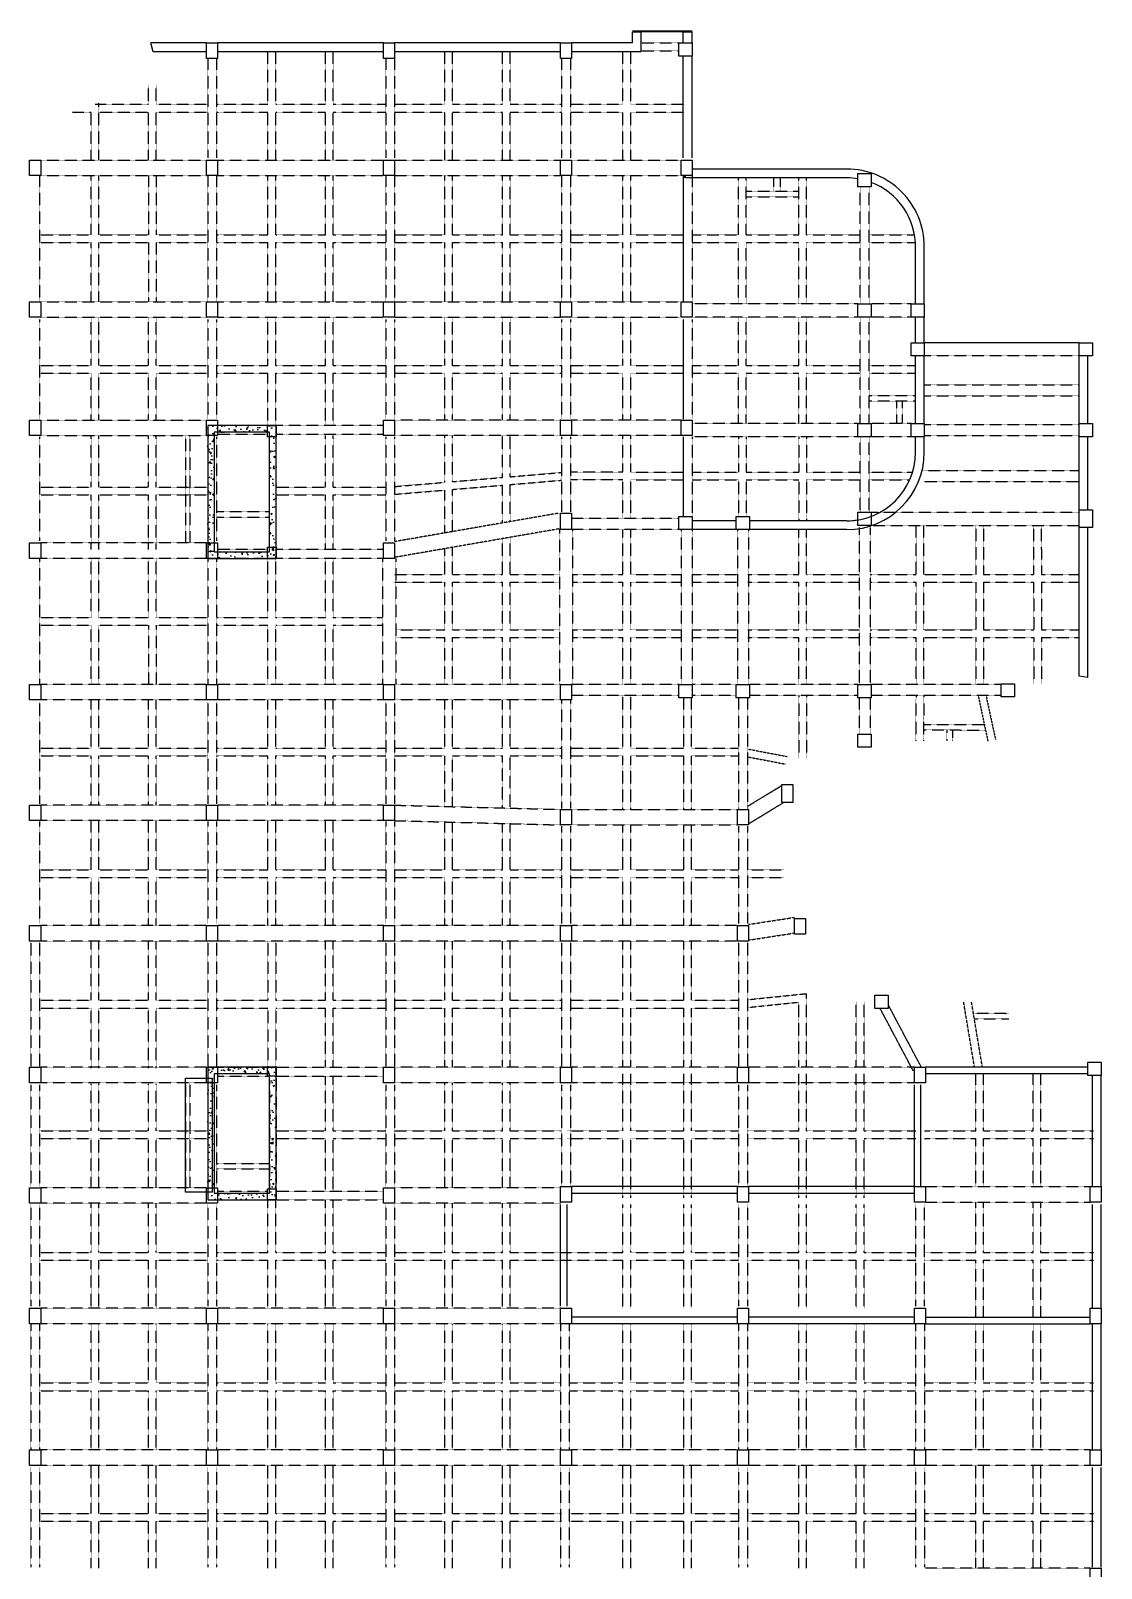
# Model space of a CAD drawing. Extents: x -1348811 to 123514, y -640545 to 749356.
# Drawn here: x -381011 to -332611, y -85009 to -15509 of the extents above; entities that cross this region are included whole.
import ezdxf

# ---------------------------------------------------------------- set-up
doc = ezdxf.new("R2010")
doc.units = 0
doc.header["$LTSCALE"] = 10
doc.header["$MEASUREMENT"] = 0
doc.linetypes.add('DASHED2', pattern=[0.375, 0.25, -0.125])
doc.linetypes.add('常规', pattern=[20, 10, 0, 10])
for name, color, linetype in [('BEAM', 4, 'DASHED2'), ('BEAM_CON', 4, 'CONTINUOUS'), ('BEAM_SE', 144, 'DASHED2'), ('COLU', 1, 'CONTINUOUS'), ('cx', 60, 'CONTINUOUS'), ('jlq', 1, 'CONTINUOUS'), ('WALL_HATCH', 9, 'CONTINUOUS')]:
    doc.layers.add(name, color=color, linetype=linetype)
doc.layers.add('RD-Line', color=2, linetype='常规', lineweight=0)
pattern_1 = [(50, (348699.9, 69814.5), (717.2602, -62.7521), [75, -825]), (355, (348699.9, 69814.5), (-138.7513, 752.1921), [60, -660]), (100.4514, (348759.65, 69809.3), (578.5094, 689.4395), [63.7402, -701.1421]), (46.1842, (348699.9, 70014.5), (1067.241, -165.519), [112.5, -1237.5]), (96.6356, (348788.8, 70000.7), (934.6627, 974.118), [95.6103, -1051.713]), (351.1842, (348699.9, 70014.5), (934.662, 974.1186), [90, -990]), (21, (348799.9, 69964.5), (596.90705, -402.6189), [75, -825]), (326, (348799.9, 69964.5), (243.3153, 725.15), [60, -660]), (71.4514, (348849.6, 69930.96), (840.2226, 322.5305), [63.7402, -701.1421]), (37.5, (348699.88, 69814.5), (12.15986, 332.89385), [0, -652, 0, -670, 0, -662.5]), (7.5, (348699.88, 69814.5), (263.06954, 394.4117), [0, -382, 0, -637, 0, -252.5]), (327.5, (348476.88, 69814.5), (533.82244, -22.55487), [0, -250, 0, -780, 0, -1035]), (317.5, (348376.9, 69814.5), (583.18617, 100.105), [0, -325, 0, -518, 0, -735])]

# ---------------------------------------------------------------- blocks, each defined once
blk = doc.blocks.new('A$C6F315E46')
at = {"layer": 'WALL_HATCH'}
h = blk.add_hatch(dxfattribs=at)
h.set_pattern_fill('AR-CONC', color=256, scale=100, style=0)
h.set_pattern_definition(pattern_1)
h.paths.add_polyline_path([(-8400, 188933), (-8400, 182933), (-5300, 182933), (-5300, 188933)])
h.paths.add_polyline_path([(-5600, 188633), (-5600, 183233), (-8100, 183233), (-8100, 188633)], flags=16)
h = blk.add_hatch(dxfattribs=at)
h.set_pattern_fill('AR-CONC', color=256, scale=100, style=0)
h.set_pattern_definition(pattern_1)
h.paths.add_polyline_path([(-5300, 159933), (-8400, 159933), (-8400, 153933), (-5300, 153933)])
h.paths.add_polyline_path([(-5600, 154233), (-8100, 154233), (-8100, 159633), (-5600, 159633)], flags=16)
at = {"layer": 'BEAM'}
for p, q in [((11150, 206233), (12900, 206233)), ((11150, 205883), (12900, 205883)), ((-8400, 205533), (-8400, 201033)), ((-8000, 205533), (-8000, 201033)), ((-350, 205533), (-350, 201033)), ((50, 205533), (50, 201033)), ((7600, 205533), (7600, 201033)), ((8000, 205533), (8000, 201033)), ((-15950, 200933), (-8450, 200933)), ((-7950, 200933), (-450, 200933)), ((50, 200933), (7550, 200933)), ((8050, 200933), (13000, 200933)), ((-16000, 200233), (-16000, 194533)), ((-15950, 200233), (-8450, 200233)), ((-8400, 200233), (-8400, 194533)), ((-8000, 200233), (-8000, 194533)), ((-7950, 200233), (-450, 200233)), ((-350, 200233), (-350, 194533)), ((50, 200233), (50, 194533)), ((50, 200233), (7550, 200233)), ((7600, 200233), (7600, 194533)), ((8000, 200233), (8000, 194533)), ((8050, 200233), (13000, 200233)), ((13500, 200233), (13500, 194533)), ((21100, 194433), (21100, 199733)), ((21500, 194433), (21500, 199733)), ((-15950, 194533), (-8450, 194533)), ((-7950, 194533), (-450, 194533)), ((50, 194533), (7550, 194533)), ((8050, 194533), (13000, 194533)), ((21000, 194433), (13500, 194433)), ((23400, 194433), (21600, 194433)), ((-16000, 193733), (-16000, 189233)), ((-15950, 193833), (-8450, 193833)), ((-8400, 193733), (-8400, 189233)), ((-8000, 193733), (-8000, 189233)), ((-7950, 193833), (-450, 193833)), ((-350, 193733), (-350, 189233)), ((50, 193833), (7550, 193833)), ((50, 193733), (50, 189233)), ((7600, 193733), (7600, 189233)), ((8000, 193733), (8000, 189233)), ((8050, 193833), (13000, 193833)), ((23400, 193833), (13500, 193833)), ((13500, 193733), (13500, 189233)), ((21100, 189033), (21100, 193833)), ((21500, 189033), (21500, 193833)), ((31000, 192083), (24000, 192083)), ((-15950, 189183), (-8450, 189183)), ((7550, 189183), (50, 189183)), ((13000, 189183), (8050, 189183)), ((-16000, 188433), (-16000, 183733)), ((-15950, 188483), (-8450, 188483)), ((-9400, 188483), (-9400, 183633)), ((-9200, 188483), (-9200, 183633)), ((-8400, 188433), (-8400, 183733)), ((-8000, 188433), (-8000, 183733)), ((-5700, 188933), (-7950, 188933)), ((-5700, 188533), (-7950, 188533)), ((-5600, 183433), (-5600, 188433)), ((-450, 188933), (-5300, 188933)), ((-450, 188533), (-5300, 188533)), ((-5300, 183433), (-5300, 188433)), ((-350, 188433), (-350, 183733)), ((7550, 188483), (50, 188483)), ((50, 188433), (50, 183733)), ((7600, 188433), (7600, 185033)), ((8000, 188433), (8000, 185033)), ((13000, 188483), (8050, 188483)), ((21000, 189033), (13500, 189033)), ((21000, 188433), (13500, 188433)), ((13500, 188433), (13500, 184833)), ((21100, 185026), (21100, 188433)), ((21500, 185026), (21500, 188433)), ((23400, 189033), (21600, 189033)), ((23400, 188433), (21600, 188433)), ((24000, 188983), (31000, 188983)), ((24000, 188483), (31000, 188483)), ((-5600, 185037), (-8000, 185037)), ((7490, 184978), (50, 183689)), ((21600, 185026), (31000, 185026)), ((-5600, 184787), (-8000, 184787)), ((7550, 184278), (80, 182983)), ((7500, 184270), (7500, 177233)), ((12900, 184733), (8050, 184733)), ((12900, 184233), (8050, 184233)), ((8100, 184233), (8100, 177233)), ((13000, 184233), (13000, 177233)), ((13500, 184233), (13500, 177233)), ((15550, 184233), (15550, 177233)), ((16050, 184233), (16050, 177233)), ((21050, 184326), (21050, 177233)), ((21489, 184426), (31000, 184426)), ((21550, 184326), (21550, 177233)), ((-8450, 183633), (-15950, 183633)), ((-16000, 182933), (-16000, 177233)), ((-8450, 182933), (-15950, 182933)), ((-8400, 182933), (-8400, 177233)), ((-8000, 182933), (-8000, 177233)), ((-5700, 183333), (-7950, 183333)), ((-5700, 182933), (-7950, 182933)), ((-450, 183333), (-5300, 183333)), ((-450, 182933), (-5300, 182933)), ((-500, 182933), (-500, 177233)), ((80, 182933), (50, 182933)), ((100, 182933), (100, 177233)), ((-8450, 177233), (-15950, 177233)), ((-450, 177233), (-7950, 177233)), ((7550, 177233), (50, 177233)), ((12900, 177233), (8050, 177233)), ((15500, 177233), (13500, 177233)), ((21000, 177233), (16100, 177233)), ((27476, 177233), (21600, 177233)), ((-8450, 176533), (-15950, 176533)), ((-450, 176533), (-7950, 176533)), ((7550, 176533), (50, 176533)), ((7600, 176533), (7600, 171633)), ((8000, 176533), (8000, 171633)), ((12900, 176733), (8050, 176733)), ((15500, 176733), (13500, 176733)), ((15600, 176633), (15600, 171633)), ((16000, 176633), (16000, 171633)), ((21000, 176733), (16100, 176733)), ((21050, 176633), (21050, 174994)), ((21550, 176633), (21550, 174994)), ((27476, 176733), (21600, 176733)), ((-16000, 176433), (-16000, 171833)), ((-8400, 176433), (-8400, 171833)), ((-8000, 176433), (-8000, 171833)), ((-350, 176433), (-350, 171833)), ((50, 176433), (50, 171833)), ((16000, 171723), (17559, 172669)), ((-8450, 171783), (-15950, 171783)), ((-450, 171783), (-7950, 171783)), ((50, 171777), (7550, 171584)), ((16050, 170934), (17648, 171904)), ((-16000, 171033), (-16000, 166433)), ((-8450, 171083), (-15950, 171083)), ((-8400, 171033), (-8400, 166433)), ((-8000, 171033), (-8000, 166433)), ((-450, 171083), (-7950, 171083)), ((-350, 171033), (-350, 166433)), ((50, 171077), (7545, 170883)), ((50, 171033), (50, 166433)), ((8050, 171583), (15550, 171583)), ((7600, 170833), (7600, 166433)), ((8000, 170833), (8000, 166433)), ((8050, 170883), (15550, 170883)), ((15600, 170833), (15600, 166433)), ((16000, 170833), (16000, 166433)), ((-8450, 166333), (-15950, 166333)), ((-450, 166333), (-7950, 166333)), ((7550, 166333), (50, 166333)), ((15550, 166333), (8050, 166333)), ((16050, 166387), (18133, 166706)), ((-16400, 165633), (-16400, 159933)), ((-16000, 165633), (-16000, 159933)), ((-8450, 165633), (-15950, 165633)), ((-8400, 165633), (-8400, 159933)), ((-8000, 165633), (-8000, 159933)), ((-450, 165633), (-7950, 165633)), ((-350, 165633), (-350, 159933)), ((7550, 165633), (50, 165633)), ((50, 165633), (50, 159933)), ((7600, 165633), (7600, 159933)), ((8000, 165633), (8000, 159933)), ((15550, 165633), (8050, 165633)), ((15600, 165633), (15600, 159933)), ((16000, 165633), (16000, 159933)), ((16050, 165679), (18133, 165998)), ((23867, 159933), (22370, 162752)), ((23500, 159772), (22006, 162584)), ((-8450, 159933), (-15950, 159933)), ((-7950, 159933), (-5700, 159933)), ((-5300, 159933), (-450, 159933)), ((7550, 159933), (50, 159933)), ((15550, 159933), (8050, 159933)), ((23550, 159933), (16050, 159933)), ((-8450, 159233), (-15950, 159233)), ((-9400, 159233), (-9400, 154483)), ((-9200, 159233), (-9200, 154483)), ((-7950, 159533), (-5700, 159533)), ((-5600, 159333), (-5600, 154433)), ((-5300, 159533), (-450, 159533)), ((-5300, 159433), (-5300, 154433)), ((7550, 159233), (50, 159233)), ((15550, 159233), (8050, 159233)), ((23550, 159233), (16050, 159233)), ((-16400, 159133), (-16400, 154533)), ((-16000, 159133), (-16000, 154533)), ((-8400, 159133), (-8400, 154533)), ((-8000, 159133), (-8000, 154533)), ((-350, 159133), (-350, 154533)), ((50, 159133), (50, 154533)), ((7600, 159133), (7600, 154533)), ((8000, 159133), (8000, 154533)), ((15600, 159133), (15600, 154533)), ((16000, 159133), (16000, 154533)), ((-8000, 155583), (-5600, 155583)), ((-8000, 155333), (-5600, 155333)), ((-8450, 154483), (-15950, 154483)), ((-7950, 154333), (-5700, 154333)), ((-5300, 154333), (-450, 154333)), ((7550, 154483), (50, 154483)), ((24050, 154533), (31500, 154533)), ((-16400, 153733), (-16400, 149133)), ((-16000, 153733), (-16000, 149133)), ((-8450, 153783), (-15950, 153783)), ((-8400, 153733), (-8400, 149133)), ((-8000, 153733), (-8000, 149133)), ((-7950, 153933), (-5700, 153933)), ((-5300, 153933), (-450, 153933)), ((-350, 153733), (-350, 149133)), ((7550, 153783), (50, 153783)), ((50, 153733), (50, 149133)), ((15600, 153733), (15600, 149133)), ((16000, 153733), (16000, 149133)), ((23612, 149133), (23610, 153733)), ((24012, 149133), (24010, 153733)), ((24050, 153833), (31500, 153833)), ((-8450, 149033), (-15950, 149033)), ((-450, 149033), (-7950, 149033)), ((7550, 149033), (50, 149033)), ((-16400, 148333), (-16400, 142633)), ((-16000, 148333), (-16000, 142633)), ((-8450, 148333), (-15950, 148333)), ((-8400, 148333), (-8400, 142633)), ((-8000, 148333), (-8000, 142633)), ((-450, 148333), (-7950, 148333)), ((-350, 148333), (-350, 142633)), ((7550, 148333), (50, 148333)), ((50, 148333), (50, 142633)), ((7550, 148333), (7550, 142633)), ((7950, 148333), (7950, 142633)), ((15600, 148333), (15600, 142633)), ((16000, 148333), (16000, 142633)), ((23609, 148333), (23607, 142633)), ((24009, 148333), (24007, 142633)), ((-8450, 142633), (-15950, 142633)), ((-450, 142633), (-7950, 142633)), ((7550, 142633), (50, 142633)), ((15550, 142633), (8050, 142633)), ((23550, 142633), (16050, 142633)), ((31500, 142633), (24050, 142633)), ((-16400, 141833), (-16400, 137333)), ((-16000, 141833), (-16000, 137333)), ((-8450, 141933), (-15950, 141933)), ((-8400, 141833), (-8400, 137333)), ((-8000, 141833), (-8000, 137333)), ((-450, 141933), (-7950, 141933)), ((-350, 141833), (-350, 137333)), ((7550, 141933), (50, 141933)), ((50, 141833), (50, 137333)), ((7550, 141833), (7550, 137333)), ((7950, 141833), (7950, 137333)), ((15550, 141933), (8050, 141933)), ((15600, 141833), (15600, 137333)), ((16000, 141833), (16000, 137333)), ((23550, 141933), (16050, 141933)), ((23607, 141833), (23606, 137333)), ((24007, 141833), (24006, 137333)), ((31500, 141933), (24050, 141933)), ((31500, 137283), (24050, 137283))]:
    blk.add_line(p, q, dxfattribs=at)
at = {"layer": 'BEAM_CON', "linetype": 'Continuous'}
for p, q in [((13100, 200233), (13100, 194533)), ((13100, 193733), (13100, 189233)), ((31000, 192683), (24000, 192683)), ((13100, 188433), (13100, 184833))]:
    blk.add_line(p, q, dxfattribs=at)
at = {"layer": 'BEAM_SE'}
for p, q in [((-5675, 203458), (-5675, 205883)), ((-5325, 203458), (-5325, 205883)), ((-3075, 203458), (-3075, 205883)), ((-2725, 203458), (-2725, 205883)), ((2325, 203458), (2325, 205883)), ((2675, 203458), (2675, 205883)), ((4925, 203458), (4925, 205883)), ((5275, 203458), (5275, 205883)), ((10375, 203458), (10375, 205883)), ((10725, 203458), (10725, 205883)), ((-11075, 203458), (-11075, 204329)), ((-10725, 203458), (-10725, 204329)), ((-14516, 203108), (-13675, 203108)), ((-13675, 200933), (-13675, 203108)), ((-13480, 203458), (-11075, 203458)), ((-13325, 200933), (-13325, 203511)), ((-13325, 203108), (-11075, 203108)), ((-11075, 200933), (-11075, 203108)), ((-10725, 203458), (-8400, 203458)), ((-10725, 203108), (-8400, 203108)), ((-10725, 200933), (-10725, 203108)), ((-8000, 203458), (-5675, 203458)), ((-8000, 203108), (-5675, 203108)), ((-5675, 200933), (-5675, 203108)), ((-5325, 203458), (-3075, 203458)), ((-5325, 203108), (-3075, 203108)), ((-5325, 200933), (-5325, 203108)), ((-3075, 200933), (-3075, 203108)), ((-2725, 203458), (-350, 203458)), ((-2725, 203108), (-350, 203108)), ((-2725, 200933), (-2725, 203108)), ((50, 203458), (2325, 203458)), ((50, 203108), (2325, 203108)), ((2325, 200933), (2325, 203108)), ((2675, 203458), (4925, 203458)), ((2675, 203108), (4925, 203108)), ((2675, 200933), (2675, 203108)), ((4925, 200933), (4925, 203108)), ((5275, 203458), (7600, 203458)), ((5275, 203108), (7600, 203108)), ((5275, 200933), (5275, 203108)), ((8000, 203458), (10375, 203458)), ((8000, 203108), (10375, 203108)), ((10375, 200933), (10375, 203108)), ((10725, 203458), (13150, 203458)), ((10725, 203108), (13150, 203108)), ((10725, 200933), (10725, 203108)), ((-13675, 197558), (-13675, 200233)), ((-13325, 197558), (-13325, 200233)), ((-11075, 200233), (-11075, 197558)), ((-10725, 200233), (-10725, 197558)), ((-5675, 197558), (-5675, 200233)), ((-5325, 197558), (-5325, 200233)), ((-3075, 197558), (-3075, 200233)), ((-2725, 197558), (-2725, 200233)), ((2325, 197558), (2325, 200233)), ((2675, 197558), (2675, 200233)), ((4925, 197558), (4925, 200233)), ((5275, 197558), (5275, 200233)), ((10375, 197558), (10375, 200233)), ((10725, 197558), (10725, 200233)), ((15602, 197558), (15602, 200133)), ((15952, 197558), (15952, 200133)), ((15952, 199533), (18325, 199533)), ((17202, 199533), (17202, 200133)), ((17502, 199533), (17502, 200133)), ((18325, 197558), (18325, 200133)), ((18675, 197558), (18675, 200133)), ((15952, 199283), (18325, 199283)), ((-16000, 197558), (-13675, 197558)), ((-13325, 197558), (-11075, 197558)), ((-10725, 197558), (-8400, 197558)), ((-8000, 197558), (-5675, 197558)), ((-5325, 197558), (-3075, 197558)), ((-2725, 197558), (-350, 197558)), ((50, 197558), (2325, 197558)), ((2675, 197558), (4925, 197558)), ((5275, 197558), (7600, 197558)), ((8000, 197558), (10375, 197558)), ((10725, 197558), (13100, 197558)), ((13500, 197558), (15602, 197558)), ((15952, 197558), (18325, 197558)), ((18675, 197558), (21100, 197558)), ((21500, 197558), (23555, 197558)), ((-16000, 197208), (-13675, 197208)), ((-13675, 194533), (-13675, 197208)), ((-13325, 197208), (-11075, 197208)), ((-13325, 194533), (-13325, 197208)), ((-11075, 197208), (-11075, 194533)), ((-10725, 197208), (-10725, 194533)), ((-10725, 197208), (-8400, 197208)), ((-8000, 197208), (-5675, 197208)), ((-5675, 194533), (-5675, 197208)), ((-5325, 197208), (-3075, 197208)), ((-5325, 194533), (-5325, 197208)), ((-3075, 194533), (-3075, 197208)), ((-2725, 197208), (-350, 197208)), ((-2725, 194533), (-2725, 197208)), ((50, 197208), (2325, 197208)), ((2325, 194533), (2325, 197208)), ((2675, 197208), (4925, 197208)), ((2675, 194533), (2675, 197208)), ((4925, 194533), (4925, 197208)), ((5275, 197208), (7600, 197208)), ((5275, 194533), (5275, 197208)), ((8000, 197208), (10375, 197208)), ((10375, 194533), (10375, 197208)), ((10725, 197208), (13100, 197208)), ((10725, 194533), (10725, 197208)), ((13500, 197208), (15602, 197208)), ((15602, 194433), (15602, 197208)), ((15952, 197208), (18325, 197208)), ((15952, 194433), (15952, 197208)), ((18325, 194433), (18325, 197208)), ((18675, 197208), (21100, 197208)), ((18675, 194433), (18675, 197208)), ((21500, 197208), (23595, 197208)), ((-13675, 191658), (-13675, 193833)), ((-13325, 191658), (-13325, 193833)), ((-11075, 191658), (-11075, 193833)), ((-10725, 191658), (-10725, 193833)), ((-5675, 191658), (-5675, 193833)), ((-5325, 191658), (-5325, 193833)), ((-3075, 191658), (-3075, 193833)), ((-2725, 191658), (-2725, 193833)), ((2325, 191658), (2325, 193833)), ((2675, 191658), (2675, 193833)), ((4925, 191658), (4925, 193833)), ((5275, 191658), (5275, 193833)), ((10375, 191658), (10375, 193833)), ((10725, 191658), (10725, 193833)), ((15602, 191658), (15602, 193833)), ((15952, 191658), (15952, 193833)), ((18325, 191658), (18325, 193833)), ((18675, 191658), (18675, 193833)), ((-16000, 191658), (-13675, 191658)), ((-16000, 191308), (-13675, 191308)), ((-13675, 189183), (-13675, 191308)), ((-13325, 191658), (-11075, 191658)), ((-13325, 189183), (-13325, 191308)), ((-13325, 191308), (-11075, 191308)), ((-11075, 189183), (-11075, 191308)), ((-10725, 191658), (-8400, 191658)), ((-10725, 191308), (-8400, 191308)), ((-10725, 189183), (-10725, 191308)), ((-8000, 191658), (-5675, 191658)), ((-8000, 191308), (-5675, 191308)), ((-5675, 188933), (-5675, 191308)), ((-5325, 191658), (-3075, 191658)), ((-5325, 191308), (-3075, 191308)), ((-5325, 188933), (-5325, 191308)), ((-3075, 188933), (-3075, 191308)), ((-2725, 191658), (-350, 191658)), ((-2725, 191308), (-350, 191308)), ((-2725, 188933), (-2725, 191308)), ((50, 191658), (2325, 191658)), ((50, 191308), (2325, 191308)), ((2325, 189183), (2325, 191308)), ((2675, 191658), (4925, 191658)), ((2675, 191308), (4925, 191308)), ((2675, 189183), (2675, 191308)), ((4925, 189183), (4925, 191308)), ((5275, 191658), (7600, 191658)), ((5275, 191308), (7600, 191308)), ((5275, 189183), (5275, 191308)), ((8000, 191658), (10375, 191658)), ((8000, 191308), (10375, 191308)), ((10375, 189183), (10375, 191308)), ((10725, 191658), (13100, 191658)), ((10725, 191308), (13100, 191308)), ((10725, 189183), (10725, 191308)), ((13500, 191658), (15602, 191658)), ((13500, 191308), (15602, 191308)), ((15602, 189033), (15602, 191308)), ((15952, 191658), (18325, 191658)), ((15952, 191308), (18325, 191308)), ((15952, 189033), (15952, 191308)), ((18325, 189033), (18325, 191308)), ((18675, 191658), (21100, 191658)), ((18675, 191308), (21100, 191308)), ((18675, 189033), (18675, 191308)), ((21500, 191658), (23600, 191658)), ((21500, 191308), (23600, 191308)), ((24000, 190783), (31000, 190783)), ((23600, 190283), (21500, 190283)), ((23600, 190033), (21500, 190033)), ((22750, 190033), (22750, 189033)), ((23000, 190033), (23000, 189033)), ((24000, 190283), (31000, 190283)), ((-13675, 186158), (-13675, 188483)), ((-13325, 186158), (-13325, 188483)), ((-11075, 186158), (-11075, 188483)), ((-10725, 186158), (-10725, 188483)), ((-3075, 186158), (-3075, 188483)), ((-2725, 186158), (-2725, 188483)), ((2325, 186372), (2325, 188483)), ((2675, 186402), (2675, 188483)), ((4925, 186591), (4925, 188483)), ((5275, 186621), (5275, 188483)), ((10375, 186833), (10375, 188483)), ((10725, 186833), (10725, 188483)), ((15602, 188433), (15602, 186833)), ((15952, 188433), (15952, 186833)), ((18325, 188433), (18325, 186833)), ((18675, 188433), (18675, 186833)), ((50, 186180), (2325, 186372)), ((2675, 186402), (4925, 186591)), ((5275, 186621), (7600, 186817)), ((5275, 186270), (7600, 186466)), ((5275, 184594), (5275, 186270)), ((10375, 186833), (8000, 186833)), ((10375, 186483), (8000, 186483)), ((10375, 184733), (10375, 186483)), ((10725, 186833), (13100, 186833)), ((10725, 186483), (13100, 186483)), ((10725, 184733), (10725, 186483)), ((13500, 186833), (15602, 186833)), ((13500, 186483), (15602, 186483)), ((15602, 186483), (15602, 184833)), ((15952, 186833), (18325, 186833)), ((15952, 186483), (18325, 186483)), ((15952, 186483), (15952, 184833)), ((18325, 186483), (18325, 184633)), ((18675, 186833), (21100, 186833)), ((18675, 186483), (18675, 184633)), ((18675, 186483), (21100, 186483)), ((21500, 186833), (23466, 186833)), ((21500, 186483), (23337, 186483)), ((23882, 186908), (31000, 186908)), ((23975, 186408), (31000, 186408)), ((-16000, 186158), (-13675, 186158)), ((-16000, 185808), (-13675, 185808)), ((-13675, 183333), (-13675, 185808)), ((-13325, 186158), (-11075, 186158)), ((-13325, 183333), (-13325, 185808)), ((-13325, 185808), (-11075, 185808)), ((-11075, 183333), (-11075, 185808)), ((-10725, 186158), (-8400, 186158)), ((-10725, 185808), (-8400, 185808)), ((-10725, 183333), (-10725, 185808)), ((-5300, 186158), (-3075, 186158)), ((-5300, 185808), (-3075, 185808)), ((-3075, 183333), (-3075, 185808)), ((-2725, 186158), (-350, 186158)), ((-2725, 185808), (-350, 185808)), ((-2725, 183333), (-2725, 185808)), ((50, 185829), (2325, 186021)), ((2325, 184083), (2325, 186021)), ((2675, 186050), (4925, 186240)), ((2675, 184144), (2675, 186050)), ((4925, 184534), (4925, 186240)), ((10375, 182208), (10375, 184233)), ((10725, 182208), (10725, 184233)), ((18325, 182208), (18325, 184233)), ((18675, 182208), (18675, 184233)), ((23625, 182208), (23625, 184426)), ((23975, 182208), (23975, 184426)), ((26325, 184426), (26325, 182208)), ((26675, 184426), (26675, 182208)), ((28939, 184426), (28943, 182208)), ((29289, 184426), (29293, 182208)), ((4925, 182208), (4925, 183823)), ((5275, 182208), (5275, 183884)), ((-13675, 180258), (-13675, 182933)), ((-13325, 180258), (-13325, 182933)), ((-11075, 180258), (-11075, 182933)), ((-10725, 180258), (-10725, 182933)), ((-5675, 180258), (-5675, 182983)), ((-5325, 180258), (-5325, 182983)), ((-3075, 180258), (-3075, 182933)), ((-2725, 180258), (-2725, 182933)), ((2325, 182208), (2325, 183373)), ((2675, 182208), (2675, 183433)), ((50, 182208), (2325, 182208)), ((2675, 182208), (4925, 182208)), ((5275, 182208), (7500, 182208)), ((8100, 182208), (10375, 182208)), ((10725, 182208), (13000, 182208)), ((13500, 182208), (15527, 182208)), ((16027, 182208), (18325, 182208)), ((18675, 182208), (21050, 182208)), ((21550, 182208), (23625, 182208)), ((23975, 182208), (26325, 182208)), ((26675, 182208), (28943, 182208)), ((29293, 182208), (31000, 182208)), ((50, 181858), (2325, 181858)), ((2325, 179708), (2325, 181858)), ((2675, 181858), (4925, 181858)), ((2675, 179708), (2675, 181858)), ((4925, 179708), (4925, 181858)), ((5275, 181858), (7500, 181858)), ((5275, 179708), (5275, 181858)), ((8100, 181858), (10375, 181858)), ((10375, 179708), (10375, 181858)), ((10725, 181858), (13000, 181858)), ((10725, 179708), (10725, 181858)), ((13500, 181858), (15527, 181858)), ((16027, 181858), (18325, 181858)), ((18325, 179708), (18325, 181858)), ((18675, 181858), (21050, 181858)), ((18675, 179708), (18675, 181858)), ((21550, 181858), (23625, 181858)), ((23625, 179708), (23625, 181858)), ((23975, 181858), (26325, 181858)), ((23975, 179708), (23975, 181858)), ((26325, 181858), (26325, 179708)), ((26675, 181858), (28943, 181858)), ((26675, 181858), (26675, 179708)), ((28943, 181858), (28947, 179708)), ((29293, 181858), (31000, 181858)), ((29293, 181858), (29297, 179708)), ((-16000, 180258), (-13675, 180258)), ((-13325, 180258), (-11075, 180258)), ((-10725, 180258), (-8400, 180258)), ((-8000, 180258), (-5675, 180258)), ((-5325, 180258), (-3075, 180258)), ((-2725, 180258), (-500, 180258)), ((-16000, 179908), (-13675, 179908)), ((-13675, 177233), (-13675, 179908)), ((-13325, 177233), (-13325, 179908)), ((-13325, 179908), (-11075, 179908)), ((-11075, 179908), (-11075, 177233)), ((-10725, 179908), (-8400, 179908)), ((-10725, 179908), (-10725, 177233)), ((-8000, 179908), (-5675, 179908)), ((-5675, 177233), (-5675, 179908)), ((-5325, 179908), (-3075, 179908)), ((-5325, 177233), (-5325, 179908)), ((-3075, 177233), (-3075, 179908)), ((-2725, 179908), (-500, 179908)), ((-2725, 177233), (-2725, 179908)), ((100, 179708), (2325, 179708)), ((100, 179358), (2325, 179358)), ((2325, 177233), (2325, 179358)), ((2675, 179708), (4925, 179708)), ((2675, 179358), (4925, 179358)), ((2675, 177233), (2675, 179358)), ((4925, 177233), (4925, 179358)), ((5275, 179708), (7500, 179708)), ((5275, 179358), (7500, 179358)), ((5275, 177233), (5275, 179358)), ((8100, 179708), (10375, 179708)), ((8100, 179358), (10375, 179358)), ((10375, 177233), (10375, 179358)), ((10725, 179708), (13000, 179708)), ((10725, 179358), (13000, 179358)), ((10725, 177233), (10725, 179358)), ((13500, 179708), (15527, 179708)), ((13500, 179358), (15527, 179358)), ((16027, 179708), (18325, 179708)), ((16027, 179358), (18325, 179358)), ((18325, 177233), (18325, 179358)), ((18675, 179708), (21050, 179708)), ((18675, 179358), (21050, 179358)), ((18675, 177233), (18675, 179358)), ((21550, 179708), (23625, 179708)), ((21550, 179358), (23625, 179358)), ((23625, 177233), (23625, 179358)), ((23975, 179708), (26325, 179708)), ((23975, 179358), (26325, 179358)), ((23975, 177233), (23975, 179358)), ((26325, 179358), (26325, 177233)), ((26675, 179708), (28947, 179708)), ((26675, 179358), (26675, 177233)), ((26675, 179358), (28948, 179358)), ((28948, 179358), (28951, 177261)), ((29297, 179708), (31000, 179708)), ((29298, 179358), (29301, 177262)), ((29298, 179358), (31000, 179358)), ((-13675, 174358), (-13675, 176533)), ((-13325, 174358), (-13325, 176533)), ((-11075, 174358), (-11075, 176533)), ((-10725, 174358), (-10725, 176533)), ((-5675, 174358), (-5675, 176533)), ((-5325, 174358), (-5325, 176533)), ((-3075, 174358), (-3075, 176533)), ((-2725, 174358), (-2725, 176533)), ((2325, 174358), (2325, 176533)), ((2675, 174358), (2675, 176533)), ((4925, 174358), (4925, 176533)), ((5275, 174358), (5275, 176533)), ((10375, 174358), (10375, 176733)), ((10725, 174358), (10725, 176733)), ((13125, 174358), (13125, 176633)), ((13475, 174358), (13475, 176633)), ((18325, 176733), (18325, 173903)), ((18675, 176733), (18675, 173902)), ((23625, 176733), (23617, 174683)), ((23975, 176733), (23967, 174681)), ((26432, 176733), (26876, 174670)), ((26790, 176733), (27218, 174744)), ((23969, 175181), (26768, 175171)), ((23970, 175431), (26715, 175421)), ((25018, 175177), (25017, 174678)), ((25268, 175176), (25267, 174677)), ((-16000, 174358), (-13675, 174358)), ((-16000, 174008), (-13675, 174008)), ((-13675, 171783), (-13675, 174008)), ((-13325, 174358), (-11075, 174358)), ((-13325, 174008), (-11075, 174008)), ((-13325, 171783), (-13325, 174008)), ((-11075, 171783), (-11075, 174008)), ((-10725, 174358), (-8400, 174358)), ((-10725, 174008), (-8400, 174008)), ((-10725, 171783), (-10725, 174008)), ((-8000, 174358), (-5675, 174358)), ((-8000, 174008), (-5675, 174008)), ((-5675, 171783), (-5675, 174008)), ((-5325, 174358), (-3075, 174358)), ((-5325, 174008), (-3075, 174008)), ((-5325, 171783), (-5325, 174008)), ((-3075, 171783), (-3075, 174008)), ((-2725, 174358), (-350, 174358)), ((-2725, 174008), (-350, 174008)), ((-2725, 171783), (-2725, 174008)), ((50, 174358), (2325, 174358)), ((50, 174008), (2325, 174008)), ((2325, 171718), (2325, 174008)), ((2675, 174358), (4925, 174358)), ((2675, 174008), (4925, 174008)), ((2675, 171709), (2675, 174008)), ((4925, 171651), (4925, 174008)), ((5275, 174358), (7600, 174358)), ((5275, 174008), (7600, 174008)), ((5275, 171642), (5275, 174008)), ((8000, 174358), (10375, 174358)), ((8000, 174008), (10375, 174008)), ((10375, 171583), (10375, 174008)), ((10725, 174358), (13125, 174358)), ((10725, 174008), (13125, 174008)), ((10725, 171583), (10725, 174008)), ((13125, 171583), (13125, 174008)), ((13475, 174358), (15577, 174358)), ((13475, 174008), (15577, 174008)), ((13475, 171583), (13475, 174008)), ((16000, 174319), (17796, 173977)), ((16000, 173963), (17730, 173634)), ((-13675, 168858), (-13675, 171083)), ((-13325, 168858), (-13325, 171083)), ((-11075, 168858), (-11075, 171083)), ((-10725, 168858), (-10725, 171083)), ((-5675, 168858), (-5675, 171083)), ((-5325, 168858), (-5325, 171083)), ((-3075, 168858), (-3075, 171083)), ((-2725, 168858), (-2725, 171083)), ((2325, 168858), (2325, 171018)), ((2675, 168858), (2675, 171009)), ((4925, 168858), (4925, 170951)), ((5275, 168858), (5275, 170942)), ((10375, 168858), (10375, 170883)), ((10725, 168858), (10725, 170883)), ((13125, 168858), (13125, 170883)), ((13475, 168858), (13475, 170883)), ((-16000, 168858), (-13675, 168858)), ((-16000, 168508), (-13675, 168508)), ((-13675, 166333), (-13675, 168508)), ((-13325, 168858), (-11075, 168858)), ((-13325, 168508), (-11075, 168508)), ((-13325, 166333), (-13325, 168508)), ((-11075, 166333), (-11075, 168508)), ((-10725, 168858), (-8400, 168858)), ((-10725, 168508), (-8400, 168508)), ((-10725, 166333), (-10725, 168508)), ((-8000, 168858), (-5675, 168858)), ((-8000, 168508), (-5675, 168508)), ((-5675, 166333), (-5675, 168508)), ((-5325, 168858), (-3075, 168858)), ((-5325, 168508), (-3075, 168508)), ((-5325, 166333), (-5325, 168508)), ((-3075, 166333), (-3075, 168508)), ((-2725, 168858), (-350, 168858)), ((-2725, 168508), (-350, 168508)), ((-2725, 166333), (-2725, 168508)), ((50, 168858), (2325, 168858)), ((50, 168508), (2325, 168508)), ((2325, 166333), (2325, 168508)), ((2675, 168858), (4925, 168858)), ((2675, 168508), (4925, 168508)), ((2675, 166333), (2675, 168508)), ((4925, 166333), (4925, 168508)), ((5275, 168858), (7600, 168858)), ((5275, 168508), (7600, 168508)), ((5275, 166333), (5275, 168508)), ((8000, 168858), (10375, 168858)), ((8000, 168508), (10375, 168508)), ((10375, 166333), (10375, 168508)), ((10725, 168858), (13125, 168858)), ((10725, 168508), (13125, 168508)), ((10725, 166333), (10725, 168508)), ((13125, 166333), (13125, 168508)), ((13475, 168858), (15577, 168858)), ((13475, 168508), (15577, 168508)), ((13475, 166333), (13475, 168508)), ((15977, 168858), (17643, 168858)), ((15977, 168508), (17643, 168508)), ((-13675, 162958), (-13675, 165633)), ((-13325, 162958), (-13325, 165633)), ((-11075, 162958), (-11075, 165633)), ((-10725, 162958), (-10725, 165633)), ((-5675, 165633), (-5675, 162958)), ((-5325, 165633), (-5325, 162958)), ((-3075, 162958), (-3075, 165633)), ((-2725, 162958), (-2725, 165633)), ((2325, 162958), (2325, 165633)), ((2675, 162958), (2675, 165633)), ((4925, 162958), (4925, 165633)), ((5275, 162958), (5275, 165633)), ((10375, 162958), (10375, 165633)), ((10725, 162958), (10725, 165633)), ((13125, 162958), (13125, 165633)), ((13475, 162958), (13475, 165633)), ((-16000, 162958), (-13675, 162958)), ((-13325, 162958), (-11075, 162958)), ((-10725, 162958), (-8400, 162958)), ((-8000, 162958), (-5675, 162958)), ((-5325, 162958), (-3075, 162958)), ((-2725, 162958), (-350, 162958)), ((50, 162958), (2325, 162958)), ((2675, 162958), (4925, 162958)), ((5275, 162958), (7600, 162958)), ((8000, 162958), (10375, 162958)), ((10725, 162958), (13125, 162958)), ((13475, 162958), (15600, 162958)), ((16000, 162983), (18675, 163261)), ((16000, 162631), (18325, 162872)), ((18325, 159933), (18325, 162872)), ((18675, 159933), (18675, 163261)), ((20925, 159933), (20925, 162892)), ((21275, 159933), (21275, 162892)), ((26270, 159933), (25780, 162874)), ((26625, 159933), (26135, 162873)), ((-16000, 162608), (-13675, 162608)), ((-13675, 159883), (-13675, 162608)), ((-13325, 162608), (-11075, 162608)), ((-13325, 159883), (-13325, 162608)), ((-11075, 159883), (-11075, 162608)), ((-10725, 162608), (-8400, 162608)), ((-10725, 159883), (-10725, 162608)), ((-8000, 162608), (-5675, 162608)), ((-5675, 162608), (-5675, 159883)), ((-5325, 162608), (-5325, 159883)), ((-5325, 162608), (-3075, 162608)), ((-3075, 159933), (-3075, 162608)), ((-2725, 162608), (-350, 162608)), ((-2725, 159933), (-2725, 162608)), ((50, 162608), (2325, 162608)), ((2325, 159933), (2325, 162608)), ((2675, 162608), (4925, 162608)), ((2675, 159933), (2675, 162608)), ((4925, 159933), (4925, 162608)), ((5275, 162608), (7600, 162608)), ((5275, 159933), (5275, 162608)), ((8000, 162608), (10375, 162608)), ((10375, 159933), (10375, 162608)), ((10725, 162608), (13125, 162608)), ((10725, 159933), (10725, 162608)), ((13125, 159933), (13125, 162608)), ((13475, 162608), (15600, 162608)), ((13475, 159933), (13475, 162608)), ((26221, 162373), (27819, 162367)), ((26260, 162123), (27818, 162117)), ((-13675, 157058), (-13675, 159183)), ((-13325, 157058), (-13325, 159183)), ((-11075, 157058), (-11075, 159183)), ((-10725, 157058), (-10725, 159183)), ((-3075, 157058), (-3075, 159533)), ((-2725, 157058), (-2725, 159533)), ((2325, 157058), (2325, 159233)), ((2675, 157058), (2675, 159233)), ((4925, 157058), (4925, 159233)), ((5275, 157058), (5275, 159233)), ((10375, 157058), (10375, 159633)), ((10725, 157058), (10725, 159633)), ((13125, 157058), (13125, 159633)), ((13475, 157058), (13475, 159633)), ((18325, 157058), (18325, 159633)), ((18675, 157058), (18675, 159633)), ((20925, 157058), (20925, 159633)), ((21275, 157058), (21275, 159633)), ((26330, 159576), (26320, 159633)), ((26325, 157058), (26325, 159633)), ((26675, 157058), (26675, 159633)), ((28925, 157058), (28925, 159633)), ((29275, 157058), (29275, 159633)), ((-16000, 157058), (-13675, 157058)), ((-16000, 156708), (-13675, 156708)), ((-13675, 154483), (-13675, 156708)), ((-13325, 157058), (-11075, 157058)), ((-13325, 156708), (-11075, 156708)), ((-13325, 154483), (-13325, 156708)), ((-11075, 154483), (-11075, 156708)), ((-10725, 157058), (-8400, 157058)), ((-10725, 156708), (-8400, 156708)), ((-10725, 154483), (-10725, 156708)), ((-5300, 157058), (-3075, 157058)), ((-5300, 156708), (-3075, 156708)), ((-3075, 154333), (-3075, 156708)), ((-2725, 157058), (-350, 157058)), ((-2725, 156708), (-350, 156708)), ((-2725, 154333), (-2725, 156708)), ((50, 157058), (2325, 157058)), ((50, 156708), (2325, 156708)), ((2325, 154483), (2325, 156708)), ((2675, 157058), (4925, 157058)), ((2675, 156708), (4925, 156708)), ((2675, 154483), (2675, 156708)), ((4925, 154483), (4925, 156708)), ((5275, 157058), (7550, 157058)), ((5275, 156708), (7550, 156708)), ((5275, 154483), (5275, 156708)), ((7850, 157058), (10375, 157058)), ((7850, 156708), (10375, 156708)), ((10375, 154033), (10375, 156708)), ((10725, 157058), (13125, 157058)), ((10725, 156708), (13125, 156708)), ((10725, 154033), (10725, 156708)), ((13125, 154033), (13125, 156708)), ((13475, 157058), (15577, 157058)), ((13475, 156708), (15577, 156708)), ((13475, 154033), (13475, 156708)), ((16000, 157058), (18325, 157058)), ((16000, 156708), (18325, 156708)), ((18325, 154033), (18325, 156708)), ((18675, 157058), (20925, 157058)), ((18675, 156708), (20925, 156708)), ((18675, 154033), (18675, 156708)), ((20925, 154033), (20925, 156708)), ((21275, 157058), (23611, 157058)), ((21275, 156708), (23611, 156708)), ((21275, 154033), (21275, 156708)), ((24011, 157058), (26325, 157058)), ((24011, 156708), (26325, 156708)), ((26325, 154533), (26325, 156708)), ((26675, 157058), (28925, 157058)), ((26675, 154533), (26675, 156708)), ((26675, 156708), (28925, 156708)), ((28925, 154533), (28925, 156708)), ((29275, 157058), (31650, 157058)), ((29275, 156708), (31650, 156708)), ((29275, 154533), (29275, 156708)), ((-13675, 151558), (-13675, 153783)), ((-13325, 151558), (-13325, 153783)), ((-11075, 151558), (-11075, 153783)), ((-10725, 151558), (-10725, 153783)), ((-5675, 151558), (-5675, 153933)), ((-5325, 151558), (-5325, 153933)), ((-3075, 151558), (-3075, 153933)), ((-2725, 151558), (-2725, 153933)), ((2325, 151558), (2325, 153783)), ((2675, 151558), (2675, 153783)), ((4925, 151558), (4925, 153783)), ((5275, 151558), (5275, 153783)), ((10375, 151558), (10375, 153733)), ((10725, 151558), (10725, 153733)), ((13125, 151558), (13125, 153733)), ((13475, 151558), (13475, 153733)), ((18325, 151558), (18325, 153733)), ((18675, 151558), (18675, 153733)), ((20925, 151558), (20925, 153733)), ((21275, 151558), (21275, 153733)), ((26325, 151558), (26325, 153833)), ((26675, 151558), (26675, 153833)), ((28925, 151558), (28925, 153833)), ((29275, 151558), (29275, 153833)), ((-16000, 151558), (-13675, 151558)), ((-13325, 151558), (-11075, 151558)), ((-10725, 151558), (-8400, 151558)), ((-8000, 151558), (-5675, 151558)), ((-5325, 151558), (-3075, 151558)), ((-2725, 151558), (-350, 151558)), ((50, 151558), (2325, 151558)), ((2675, 151558), (4925, 151558)), ((5275, 151558), (10375, 151558)), ((10725, 151558), (13125, 151558)), ((13475, 151558), (15577, 151558)), ((15977, 151558), (18325, 151558)), ((18675, 151558), (20925, 151558)), ((21275, 151558), (23611, 151558)), ((24010, 151558), (26325, 151558)), ((26675, 151558), (28925, 151558)), ((29275, 151558), (31650, 151558)), ((-16000, 151208), (-13675, 151208)), ((-13675, 149033), (-13675, 151208)), ((-13325, 151208), (-11075, 151208)), ((-13325, 149033), (-13325, 151208)), ((-11075, 149033), (-11075, 151208)), ((-10725, 151208), (-8400, 151208)), ((-10725, 149033), (-10725, 151208)), ((-8000, 151208), (-5675, 151208)), ((-5675, 149033), (-5675, 151208)), ((-5325, 151208), (-3075, 151208)), ((-5325, 149033), (-5325, 151208)), ((-3075, 149033), (-3075, 151208)), ((-2725, 151208), (-350, 151208)), ((-2725, 149033), (-2725, 151208)), ((50, 151208), (2325, 151208)), ((2325, 149033), (2325, 151208)), ((2675, 151208), (4925, 151208)), ((2675, 149033), (2675, 151208)), ((4925, 149033), (4925, 151208)), ((5275, 151208), (10375, 151208)), ((5275, 149033), (5275, 151208)), ((10375, 149033), (10375, 151208)), ((10725, 151208), (13125, 151208)), ((10725, 149033), (10725, 151208)), ((13125, 149033), (13125, 151208)), ((13475, 151208), (15577, 151208)), ((13475, 149033), (13475, 151208)), ((15977, 151208), (18325, 151208)), ((18325, 149033), (18325, 151208)), ((18675, 151208), (20925, 151208)), ((18675, 149033), (18675, 151208)), ((20925, 149033), (20925, 151208)), ((21275, 151208), (23611, 151208)), ((21275, 149033), (21275, 151208)), ((24010, 151208), (26325, 151208)), ((26325, 148633), (26325, 151208)), ((26675, 151208), (28925, 151208)), ((26675, 148633), (26675, 151208)), ((28925, 148633), (28925, 151208)), ((29275, 151208), (31650, 151208)), ((29275, 148633), (29275, 151208)), ((-13675, 145658), (-13675, 148333)), ((-13325, 145658), (-13325, 148333)), ((-11075, 145658), (-11075, 148333)), ((-10725, 145658), (-10725, 148333)), ((-5675, 145658), (-5675, 148333)), ((-5325, 145658), (-5325, 148333)), ((-3075, 145658), (-3075, 148333)), ((-2725, 145658), (-2725, 148333)), ((2325, 145658), (2325, 148333)), ((2675, 145658), (2675, 148333)), ((4925, 145658), (4925, 148333)), ((5275, 145658), (5275, 148333)), ((10375, 145658), (10375, 148333)), ((10725, 145658), (10725, 148333)), ((13125, 145658), (13125, 148333)), ((13475, 145658), (13475, 148333)), ((18325, 145658), (18325, 148333)), ((18675, 145658), (18675, 148333)), ((20925, 145658), (20925, 148333)), ((21275, 145658), (21275, 148333)), ((26325, 145658), (26325, 148333)), ((26675, 145658), (26675, 148333)), ((28925, 145658), (28925, 148333)), ((29275, 145658), (29275, 148333)), ((-16000, 145658), (-13675, 145658)), ((-16000, 145308), (-13675, 145308)), ((-13675, 142633), (-13675, 145308)), ((-13325, 145658), (-11075, 145658)), ((-13325, 145308), (-11075, 145308)), ((-13325, 142633), (-13325, 145308)), ((-11075, 142633), (-11075, 145308)), ((-10725, 145658), (-8400, 145658)), ((-10725, 145308), (-8400, 145308)), ((-10725, 142633), (-10725, 145308)), ((-8000, 145658), (-5675, 145658)), ((-8000, 145308), (-5675, 145308)), ((-5675, 142633), (-5675, 145308)), ((-5325, 145658), (-3075, 145658)), ((-5325, 145308), (-3075, 145308)), ((-5325, 142633), (-5325, 145308)), ((-3075, 142633), (-3075, 145308)), ((-2725, 145658), (-350, 145658)), ((-2725, 145308), (-350, 145308)), ((-2725, 142633), (-2725, 145308)), ((50, 145658), (2325, 145658)), ((50, 145308), (2325, 145308)), ((2325, 142633), (2325, 145308)), ((2675, 145658), (4925, 145658)), ((2675, 145308), (4925, 145308)), ((2675, 142633), (2675, 145308)), ((4925, 142633), (4925, 145308)), ((5275, 145658), (7550, 145658)), ((5275, 145308), (7550, 145308)), ((5275, 142633), (5275, 145308)), ((7950, 145658), (10375, 145658)), ((7950, 145308), (10375, 145308)), ((10375, 142633), (10375, 145308)), ((10725, 145658), (13125, 145658)), ((10725, 145308), (13125, 145308)), ((10725, 142633), (10725, 145308)), ((13125, 142633), (13125, 145308)), ((13475, 145658), (15600, 145658)), ((13475, 145308), (15600, 145308)), ((13475, 142633), (13475, 145308)), ((16000, 145658), (18325, 145658)), ((16000, 145308), (18325, 145308)), ((18325, 142633), (18325, 145308)), ((18675, 145658), (20925, 145658)), ((18675, 145308), (20925, 145308)), ((18675, 142633), (18675, 145308)), ((20925, 142633), (20925, 145308)), ((21275, 145658), (23608, 145658)), ((21275, 145308), (23608, 145308)), ((21275, 142633), (21275, 145308)), ((24008, 145658), (26325, 145658)), ((24008, 145308), (26325, 145308)), ((26325, 142633), (26325, 145308)), ((26675, 145658), (28925, 145658)), ((26675, 145308), (28925, 145308)), ((26675, 142633), (26675, 145308)), ((28925, 142633), (28925, 145308)), ((29275, 145658), (31650, 145658)), ((29275, 145308), (31650, 145308)), ((29275, 142633), (29275, 145308)), ((-13675, 139758), (-13675, 141933)), ((-13325, 139758), (-13325, 141933)), ((-11075, 139758), (-11075, 141933)), ((-10725, 139758), (-10725, 141933)), ((-5675, 139758), (-5675, 141933)), ((-5325, 139758), (-5325, 141933)), ((-3075, 139758), (-3075, 141933)), ((-2725, 139758), (-2725, 141933)), ((2325, 139758), (2325, 141933)), ((2675, 139758), (2675, 141933)), ((4925, 139758), (4925, 141933)), ((5275, 139758), (5275, 141933)), ((10375, 139758), (10375, 141933)), ((10725, 139758), (10725, 141933)), ((13125, 139758), (13125, 141933)), ((13475, 139758), (13475, 141933)), ((18325, 139758), (18325, 141933)), ((18675, 139758), (18675, 141933)), ((20925, 139758), (20925, 141933)), ((21275, 139758), (21275, 141933)), ((26325, 139758), (26325, 141933)), ((26675, 139758), (26675, 141933)), ((28925, 139758), (28925, 141933)), ((29275, 139758), (29275, 141933)), ((-16000, 139758), (-13675, 139758)), ((-13325, 139758), (-11075, 139758)), ((-10725, 139758), (-8400, 139758)), ((-8000, 139758), (-5675, 139758)), ((-5325, 139758), (-3075, 139758)), ((-2725, 139758), (-350, 139758)), ((50, 139758), (2325, 139758)), ((2675, 139758), (4925, 139758)), ((5275, 139758), (7600, 139758)), ((8000, 139758), (10375, 139758)), ((10725, 139758), (13125, 139758)), ((13475, 139758), (15577, 139758)), ((15977, 139758), (18325, 139758)), ((18675, 139758), (20925, 139758)), ((21275, 139758), (23607, 139758)), ((24007, 139758), (26325, 139758)), ((26675, 139758), (28925, 139758)), ((29275, 139758), (31650, 139758)), ((-16000, 139408), (-13675, 139408)), ((-13675, 137283), (-13675, 139408)), ((-13325, 139408), (-11075, 139408)), ((-13325, 137283), (-13325, 139408)), ((-11075, 137283), (-11075, 139408)), ((-10725, 139408), (-8400, 139408)), ((-10725, 137283), (-10725, 139408)), ((-8000, 139408), (-5675, 139408)), ((-5675, 137283), (-5675, 139408)), ((-5325, 139408), (-3075, 139408)), ((-5325, 137283), (-5325, 139408)), ((-3075, 137283), (-3075, 139408)), ((-2725, 139408), (-350, 139408)), ((-2725, 137283), (-2725, 139408)), ((50, 139408), (2325, 139408)), ((2325, 137283), (2325, 139408)), ((2675, 139408), (4925, 139408)), ((2675, 137283), (2675, 139408)), ((4925, 137283), (4925, 139408)), ((5275, 139408), (7600, 139408)), ((5275, 137283), (5275, 139408)), ((8000, 139408), (10375, 139408)), ((10375, 137283), (10375, 139408)), ((10725, 139408), (13125, 139408)), ((10725, 137283), (10725, 139408)), ((13125, 137283), (13125, 139408)), ((13475, 139408), (15577, 139408)), ((13475, 137283), (13475, 139408)), ((15977, 139408), (18325, 139408)), ((18325, 137283), (18325, 139408)), ((18675, 139408), (20925, 139408)), ((18675, 137283), (18675, 139408)), ((20925, 137283), (20925, 139408)), ((21275, 139408), (23607, 139408)), ((21275, 137283), (21275, 139408)), ((24007, 139408), (26325, 139408)), ((26325, 137283), (26325, 139408)), ((26675, 139408), (28925, 139408)), ((26675, 137283), (26675, 139408)), ((28925, 137283), (28925, 139408)), ((29275, 139408), (31650, 139408)), ((29275, 137283), (29275, 139408))]:
    blk.add_line(p, q, dxfattribs=at)
at = {"layer": 'COLU'}
for points in [[(-8450, 206233), (-7950, 206233), (-7950, 205533), (-8450, 205533)], [(-450, 206233), (50, 206233), (50, 205533), (-450, 205533)], [(7550, 206233), (8050, 206233), (8050, 205533), (7550, 205533)], [(12900, 206233), (13500, 206233), (13500, 205633), (12900, 205633)], [(-16450, 200933), (-15950, 200933), (-15950, 200233), (-16450, 200233)], [(-8450, 200933), (-7950, 200933), (-7950, 200233), (-8450, 200233)], [(-450, 200933), (50, 200933), (50, 200233), (-450, 200233)], [(7550, 200933), (8050, 200933), (8050, 200233), (7550, 200233)], [(13000, 200933), (13500, 200933), (13500, 200233), (13000, 200233)], [(21000, 200333), (21600, 200333), (21600, 199733), (21000, 199733)], [(-16450, 194533), (-15950, 194533), (-15950, 193833), (-16450, 193833)], [(-8450, 194533), (-7950, 194533), (-7950, 193833), (-8450, 193833)], [(-450, 194533), (50, 194533), (50, 193833), (-450, 193833)], [(7550, 194533), (8050, 194533), (8050, 193833), (7550, 193833)], [(13000, 194533), (13500, 194533), (13500, 193833), (13000, 193833)], [(21000, 194433), (21600, 194433), (21600, 193833), (21000, 193833)], [(23400, 194433), (24000, 194433), (24000, 193833), (23400, 193833)], [(23400, 192683), (24000, 192683), (24000, 192083), (23400, 192083)], [(31000, 192683), (31600, 192683), (31600, 192083), (31000, 192083)], [(-16450, 189183), (-15950, 189183), (-15950, 188483), (-16450, 188483)], [(-8450, 189183), (-7950, 189183), (-7950, 188483), (-8450, 188483)], [(-450, 189183), (50, 189183), (50, 188483), (-450, 188483)], [(7550, 189183), (8050, 189183), (8050, 188483), (7550, 188483)], [(13000, 189183), (13500, 189183), (13500, 188483), (13000, 188483)], [(-5300, 188433), (-5700, 188433), (-5700, 188933), (-5300, 188933)], [(21000, 189033), (21600, 189033), (21600, 188433), (21000, 188433)], [(23400, 189033), (24000, 189033), (24000, 188433), (23400, 188433)], [(31000, 189033), (31600, 189033), (31600, 188433), (31000, 188433)], [(7550, 184983), (8050, 184983), (8050, 184233), (7550, 184233)], [(21000, 185023), (21600, 185023), (21600, 184423), (21000, 184423)], [(31000, 185126), (31600, 185126), (31600, 184326), (31000, 184326)], [(12900, 184833), (13500, 184833), (13500, 184233), (12900, 184233)], [(15500, 184833), (16100, 184833), (16100, 184233), (15500, 184233)], [(-16450, 183633), (-15950, 183633), (-15950, 182933), (-16450, 182933)], [(-8450, 183633), (-7950, 183633), (-7950, 182933), (-8450, 182933)], [(-450, 183633), (50, 183633), (50, 182933), (-450, 182933)], [(-5300, 182933), (-5700, 182933), (-5700, 183433), (-5300, 183433)], [(-16450, 177233), (-15950, 177233), (-15950, 176533), (-16450, 176533)], [(-8450, 177233), (-7950, 177233), (-7950, 176533), (-8450, 176533)], [(-450, 177233), (50, 177233), (50, 176533), (-450, 176533)], [(7550, 177233), (8050, 177233), (8050, 176533), (7550, 176533)], [(12900, 177233), (13500, 177233), (13500, 176633), (12900, 176633)], [(15500, 177233), (16100, 177233), (16100, 176633), (15500, 176633)], [(21000, 177233), (21600, 177233), (21600, 176633), (21000, 176633)], [(27480, 177267), (28080, 177267), (28080, 176667), (27480, 176667)], [(20992, 174994), (21592, 174994), (21592, 174394), (20992, 174394)], [(17559, 172704), (18059, 172704), (18059, 171904), (17559, 171904)], [(-16450, 171783), (-15950, 171783), (-15950, 171083), (-16450, 171083)], [(-8450, 171783), (-7950, 171783), (-7950, 171083), (-8450, 171083)], [(-450, 171783), (50, 171783), (50, 171083), (-450, 171083)], [(7550, 171583), (8050, 171583), (8050, 170883), (7550, 170883)], [(15550, 171583), (16050, 171583), (16050, 170883), (15550, 170883)], [(-16450, 166333), (-15950, 166333), (-15950, 165633), (-16450, 165633)], [(-8450, 166333), (-7950, 166333), (-7950, 165633), (-8450, 165633)], [(-450, 166333), (50, 166333), (50, 165633), (-450, 165633)], [(7550, 166333), (8050, 166333), (8050, 165633), (7550, 165633)], [(15550, 166333), (16050, 166333), (16050, 165633), (15550, 165633)], [(18133, 166652), (18633, 166652), (18633, 165952), (18133, 165952)], [(21770, 163184), (22370, 163184), (22370, 162584), (21770, 162584)], [(-16450, 159933), (-15950, 159933), (-15950, 159233), (-16450, 159233)], [(-8450, 159933), (-7950, 159933), (-7950, 159233), (-8450, 159233)], [(-5700, 159933), (-5300, 159933), (-5300, 159533), (-5700, 159533)], [(-450, 159933), (50, 159933), (50, 159233), (-450, 159233)], [(7550, 159933), (8050, 159933), (8050, 159233), (7550, 159233)], [(15550, 159933), (16050, 159933), (16050, 159233), (15550, 159233)], [(23550, 159933), (24050, 159933), (24050, 159233), (23550, 159233)], [(31400, 160153), (32000, 160153), (32000, 159553), (31400, 159553)], [(-16450, 154483), (-15950, 154483), (-15950, 153783), (-16450, 153783)], [(-8450, 154483), (-7950, 154483), (-7950, 153783), (-8450, 153783)], [(-5700, 154433), (-5300, 154433), (-5300, 153933), (-5700, 153933)], [(-450, 154483), (50, 154483), (50, 153783), (-450, 153783)], [(7550, 154533), (8050, 154533), (8050, 153833), (7550, 153833)], [(15550, 154533), (16050, 154533), (16050, 153833), (15550, 153833)], [(23550, 154533), (24050, 154533), (24050, 153833), (23550, 153833)], [(31500, 154533), (32000, 154533), (32000, 153833), (31500, 153833)], [(-16450, 149033), (-15950, 149033), (-15950, 148333), (-16450, 148333)], [(-8450, 149033), (-7950, 149033), (-7950, 148333), (-8450, 148333)], [(-450, 149033), (50, 149033), (50, 148333), (-450, 148333)], [(7550, 149033), (8050, 149033), (8050, 148333), (7550, 148333)], [(15550, 149033), (16050, 149033), (16050, 148333), (15550, 148333)], [(23550, 149033), (24050, 149033), (24050, 148333), (23550, 148333)], [(31500, 149033), (32000, 149033), (32000, 148333), (31500, 148333)], [(-16450, 142633), (-15950, 142633), (-15950, 141933), (-16450, 141933)], [(-8450, 142633), (-7950, 142633), (-7950, 141933), (-8450, 141933)], [(-450, 142633), (50, 142633), (50, 141933), (-450, 141933)], [(7550, 142633), (8050, 142633), (8050, 141933), (7550, 141933)], [(15550, 142633), (16050, 142633), (16050, 141933), (15550, 141933)], [(23550, 142633), (24050, 142633), (24050, 141933), (23550, 141933)], [(31500, 142633), (32000, 142633), (32000, 141933), (31500, 141933)], [(31500, 137283), (32000, 137283), (32000, 136583), (31500, 136583)]]:
    blk.add_lwpolyline(points, close=True, dxfattribs=at)
at = {"layer": 'cx'}
for p, q in [((11150, 206783), (13150, 206783)), ((13150, 206733), (11150, 206733))]:
    blk.add_line(p, q, dxfattribs=at)
at = {"layer": 'jlq'}
for p, q in [((10800, 206783), (11200, 206783)), ((10800, 206733), (11200, 206733)), ((10800, 206233), (10800, 206733)), ((11200, 205833), (11200, 206733)), ((13100, 206783), (13500, 206783)), ((13100, 206733), (13500, 206733)), ((13100, 206233), (13100, 206733)), ((13500, 206233), (13500, 206733)), ((-10859, 205833), (-10977, 206233)), ((-8450, 206233), (-10977, 206233)), ((-8450, 205833), (-10859, 205833)), ((-450, 206233), (-7950, 206233)), ((-450, 205833), (-7950, 205833)), ((7550, 206233), (50, 206233)), ((7550, 205833), (50, 205833)), ((10800, 206233), (8050, 206233)), ((11200, 205833), (8050, 205833)), ((13100, 201033), (13100, 205633)), ((13500, 201033), (13500, 205633)), ((13150, 200133), (13150, 200233)), ((13200, 200133), (13200, 200233)), ((20500, 200533), (13500, 200533)), ((20500, 200133), (13200, 200133)), ((23600, 194433), (23600, 196972)), ((23600, 192683), (23600, 193833)), ((24000, 192683), (24000, 193833)), ((23600, 189033), (23600, 192083)), ((24000, 189033), (24000, 192083)), ((31000, 189033), (31000, 192083)), ((31400, 189033), (31400, 192083)), ((23600, 187733), (23600, 188433)), ((24000, 187733), (24000, 188433)), ((31000, 185126), (31000, 188433)), ((31400, 185126), (31400, 188433)), ((15500, 184633), (13500, 184633)), ((15500, 184233), (13500, 184233)), ((20500, 184633), (16100, 184633)), ((20500, 184233), (16100, 184233)), ((31000, 177604), (31000, 184326)), ((31400, 177553), (31400, 184326)), ((31400, 177553), (31000, 177604)), ((31400, 159933), (24050, 159933)), ((31400, 159633), (24050, 159633)), ((31600, 154533), (31600, 159553)), ((32000, 154533), (32000, 159553)), ((23550, 154533), (23550, 159133)), ((23850, 154533), (23850, 159133)), ((15550, 154533), (8050, 154533)), ((23550, 154533), (16050, 154533)), ((7550, 149133), (7550, 153733)), ((7850, 149133), (7850, 153733)), ((8050, 154233), (15550, 154233)), ((16050, 154233), (23550, 154233)), ((31600, 149033), (31600, 153733)), ((32000, 149033), (32000, 153733)), ((15550, 148633), (8050, 148633)), ((15550, 148333), (8050, 148333)), ((23550, 148633), (16050, 148633)), ((23550, 148333), (16050, 148333)), ((24050, 148633), (31500, 148633)), ((24050, 148333), (31500, 148333)), ((31600, 142633), (31600, 148333)), ((32000, 142633), (32000, 148333)), ((31600, 137333), (31600, 141833)), ((32000, 137333), (32000, 141833))]:
    blk.add_line(p, q, dxfattribs=at)
blk.add_lwpolyline([(24000, 194433), (24000, 197033, 0.414214), (20500, 200533)], format="xyb", dxfattribs=at)
for points in [[(-8400, 182933), (-5300, 182933), (-5300, 188933), (-8400, 188933)], [(-8100, 183233), (-5600, 183233), (-5600, 188633), (-8100, 188633)], [(-8400, 153933), (-5300, 153933), (-5300, 159933), (-8400, 159933)], [(-8100, 154233), (-5600, 154233), (-5600, 159633), (-8100, 159633)]]:
    blk.add_lwpolyline(points, close=True, dxfattribs=at)
for centre, radius, start, end in [((20500, 197033), 3100, 80.7182, 90), ((20500, 197033), 3100, 358.86359, 69.21442), ((20500, 187733), 3500, 270, 0), ((20500, 187733), 3100, 270, 0), ((20500, 187733), 3100, 270, 279.2818)]:
    blk.add_arc(centre, radius, start, end, dxfattribs=at)
at = {"layer": 'WALL_HATCH'}
blk.add_lwpolyline([(-9400, 159433), (-8200, 159433), (-8200, 154283), (-9400, 154283)], close=True, dxfattribs=at)

msp = doc.modelspace()

# ---------------------------------------------------------------- block references
at = {"layer": 'RD-Line'}
msp.add_blockref('A$C6F315E46', (-364611.2, -222292.9), dxfattribs=at)

doc.saveas('drawing.dxf')
